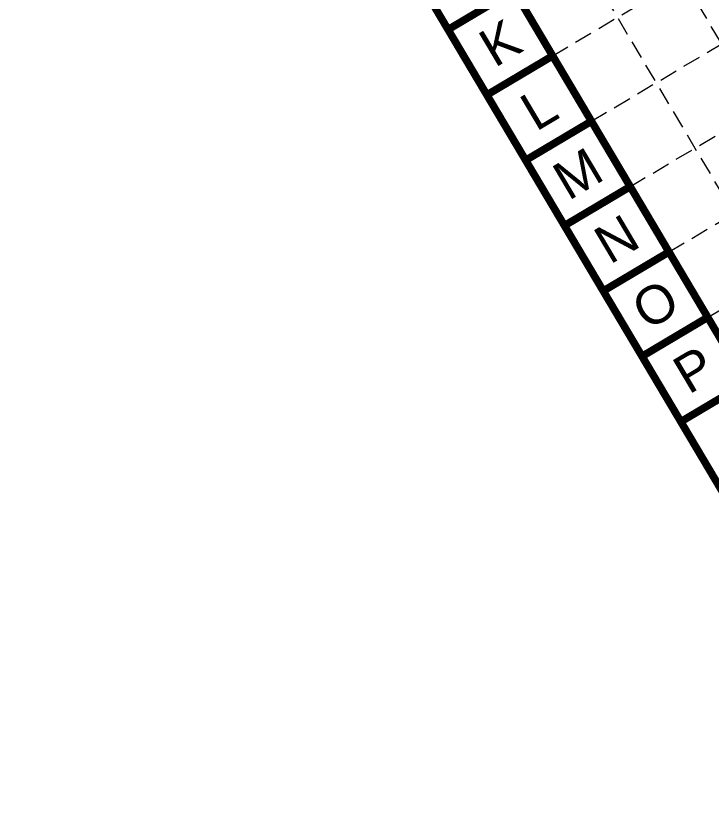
# Model space of a CAD drawing. Header units: inches. Extents: x 2527773 to 2531821, y 6906669 to 6910268.
# Drawn here: x 2527773 to 2528263, y 6907450 to 6908017 of the extents above; entities that cross this region are included whole.
import ezdxf
from ezdxf.enums import TextEntityAlignment as Align

# ---------------------------------------------------------------- set-up
doc = ezdxf.new("R2010")
doc.units = ezdxf.units.IN
doc.header["$MEASUREMENT"] = 0
doc.linetypes.add('HIDDEN', pattern=[0.009525, 0.00635, -0.003175])
doc.layers.add('BASE', color=7, linetype='Continuous')
doc.layers.add('GRID', color=254, linetype='HIDDEN')
doc.styles.get("Standard").update_dxf_attribs({"font": 'ARIAL.TTF'})

msp = doc.modelspace()

# ---------------------------------------------------------------- linework, layer by layer
at = {"layer": 'BASE', "const_width": 5.36}
for points in [[(2528870.47, 6906672.72), (2531817.24, 6908422.65), (2530723.54, 6910264.38), (2527776.77, 6908514.46)], [(2528889.08, 6906746.04), (2531744.04, 6908441.33), (2530704.89, 6910191.06), (2527850.59, 6908496.12)]]:
    msp.add_lwpolyline(points, close=True, dxfattribs=at)
for points in [[(2528123.58, 6908035.32), (2528077.53, 6908007.98)], [(2528150.92, 6907989.28), (2528104.88, 6907961.94)], [(2528178.26, 6907943.24), (2528132.22, 6907915.89)], [(2528205.61, 6907897.19), (2528159.56, 6907869.85)], [(2528232.95, 6907851.15), (2528186.9, 6907823.81)], [(2528260.29, 6907805.11), (2528214.25, 6907777.76)], [(2528287.63, 6907759.06), (2528241.59, 6907731.72)]]:
    msp.add_lwpolyline(points, dxfattribs=at)
at = {"layer": 'GRID', "color": 252, "linetype": 'HIDDEN', "lineweight": 0, "ltscale": 2000}
for p, q in [((2528150.92, 6907989.28), (2531005.61, 6909684.52)), ((2528178.26, 6907943.24), (2531032.95, 6909638.48)), ((2528205.61, 6907897.19), (2531060.29, 6909592.43)), ((2528232.95, 6907851.15), (2531087.63, 6909546.39)), ((2528260.29, 6907805.11), (2531114.98, 6909500.35)), ((2527941.83, 6908550.79), (2528899.2, 6906938.63)), ((2527895.78, 6908523.45), (2528853.15, 6906911.29))]:
    msp.add_line(p, q, dxfattribs=at)

# ---------------------------------------------------------------- texts
at = {"layer": 'BASE'}
for s, p in [('K', (2528114.23, 6907998.63)), ('L', (2528141.57, 6907952.59)), ('M', (2528168.91, 6907906.54)), ('N', (2528196.26, 6907860.5)), ('O', (2528223.6, 6907814.46)), ('P', (2528250.94, 6907768.41))]:
    msp.add_text(s, height=26.78, rotation=30.7037, dxfattribs=at).set_placement(p, align=Align.MIDDLE_CENTER)

doc.saveas('drawing.dxf')
